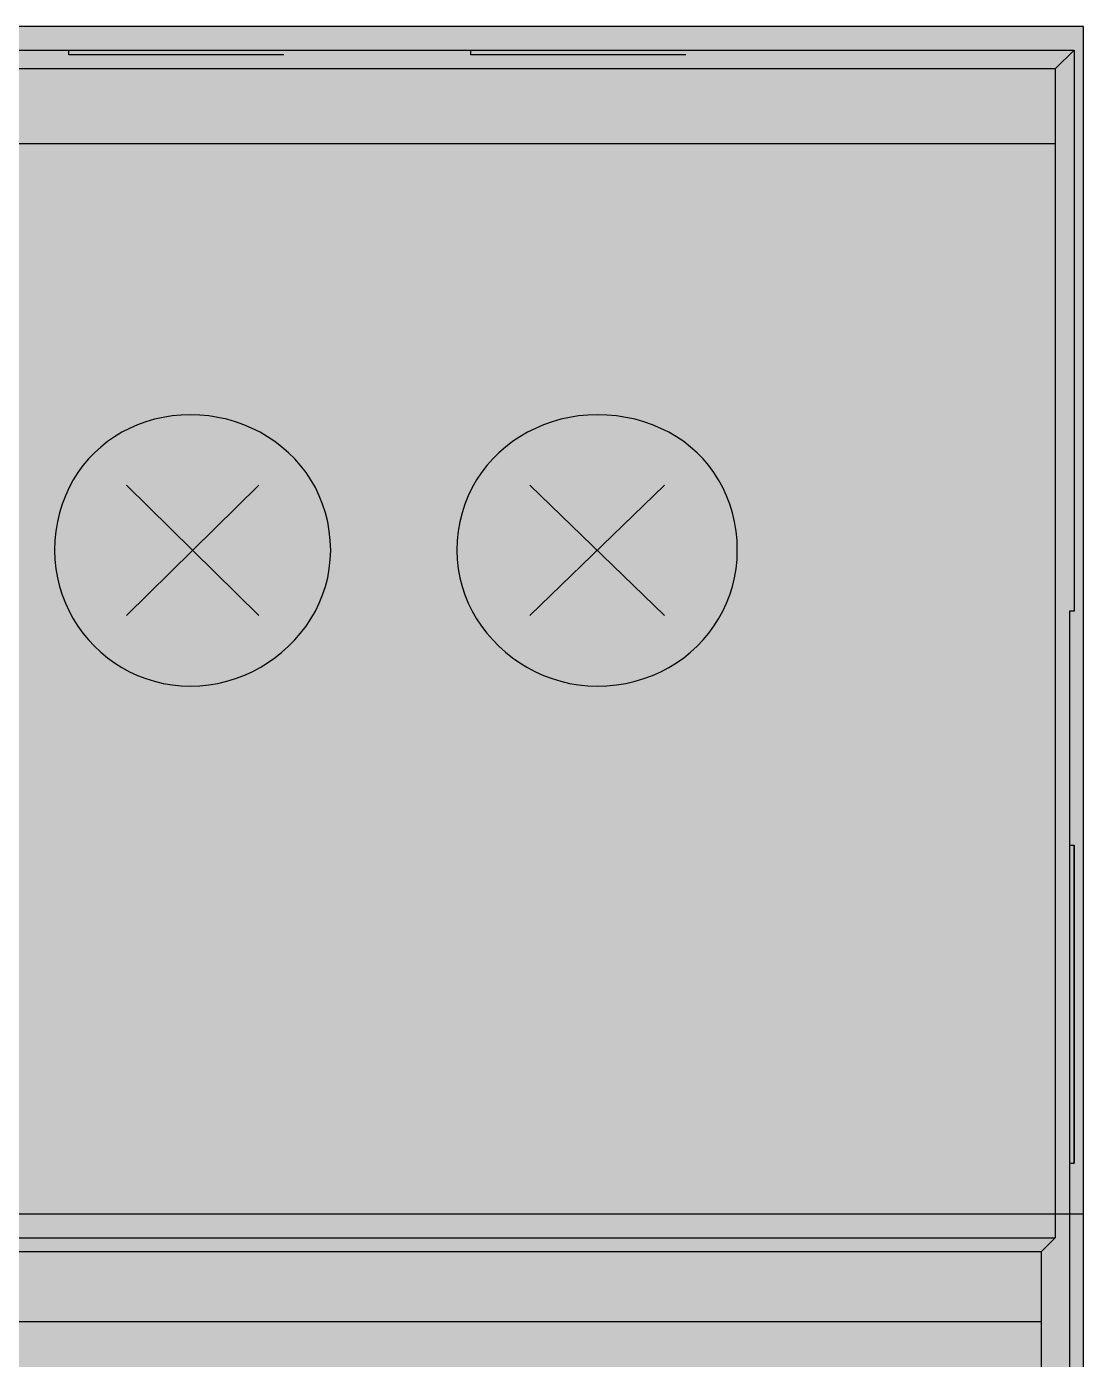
# Model space of a CAD drawing. Header units: millimetres. Extents: x 0 to 966, y -664 to 90.
# Drawn here: x 802.08 to 822, y -455.12 to -430 of the extents above; entities that cross this region are included whole.
import ezdxf

# ---------------------------------------------------------------- set-up
doc = ezdxf.new("R2010")
doc.units = ezdxf.units.MM
for name, color, linetype in [('HDL_BODY', 7, 'Continuous'), ('HDL_COLOUR', 7, 'Continuous'), ('HDL_DETAIL', 7, 'Continuous'), ('HDL_PRINT', 7, 'Continuous')]:
    doc.layers.add(name, color=color, linetype=linetype)

# ---------------------------------------------------------------- blocks, each defined once
blk = doc.blocks.new('M_DMX512.1_FRONT')
at = {"layer": 'HDL_BODY', "true_color": 0x202126}
blk.add_hatch(color=250, dxfattribs=at).paths.add_polyline_path([(0, 0), (72, 0), (72, 90), (0, 90)])
at = {"layer": 'HDL_BODY', "true_color": 0x2a2a30}
blk.add_hatch(color=250, dxfattribs=at).paths.add_polyline_path([(0.4, 20.52), (71.6, 20.52), (71.6, 68.31), (0.4, 68.31)])
at = {"layer": 'HDL_COLOUR', "true_color": 0x1a332c}
for points in [[(57.814, 80.128), (57.807, 80.312), (57.788, 80.492), (57.758, 80.667), (57.716, 80.837), (57.662, 81), (57.599, 81.158), (57.525, 81.31), (57.441, 81.455), (57.349, 81.594), (57.247, 81.725), (57.138, 81.85), (57.02, 81.967), (56.895, 82.076), (56.764, 82.177), (56.626, 82.269), (56.482, 82.353), (56.332, 82.428), (56.177, 82.494), (56.018, 82.551), (55.855, 82.598), (55.688, 82.635), (55.518, 82.661), (55.345, 82.678), (55.169, 82.683), (54.995, 82.678), (54.823, 82.661), (54.655, 82.635), (54.49, 82.598), (54.33, 82.551), (54.175, 82.494), (54.025, 82.428), (53.88, 82.353), (53.74, 82.269), (53.608, 82.177), (53.481, 82.076), (53.362, 81.967), (53.25, 81.85), (53.145, 81.725), (53.049, 81.594), (52.961, 81.455), (52.882, 81.31), (52.813, 81.158), (52.753, 81), (52.703, 80.837), (52.664, 80.667), (52.635, 80.492), (52.617, 80.312), (52.611, 80.128), (52.617, 79.953), (52.635, 79.781), (52.664, 79.613), (52.703, 79.448), (52.753, 79.288), (52.813, 79.133), (52.882, 78.983), (52.961, 78.838), (53.049, 78.698), (53.145, 78.565), (53.25, 78.439), (53.362, 78.32), (53.481, 78.207), (53.608, 78.103), (53.74, 78.007), (53.88, 77.919), (54.025, 77.84), (54.175, 77.771), (54.33, 77.711), (54.49, 77.661), (54.655, 77.621), (54.823, 77.593), (54.995, 77.575), (55.169, 77.569), (55.345, 77.575), (55.518, 77.593), (55.688, 77.621), (55.855, 77.661), (56.018, 77.711), (56.177, 77.771), (56.332, 77.84), (56.482, 77.919), (56.626, 78.007), (56.764, 78.103), (56.895, 78.207), (57.02, 78.32), (57.138, 78.439), (57.247, 78.565), (57.349, 78.698), (57.441, 78.838), (57.525, 78.983), (57.599, 79.133), (57.662, 79.288), (57.716, 79.448), (57.758, 79.613), (57.788, 79.781), (57.807, 79.953), (57.814, 80.128)], [(65.478, 80.128), (65.473, 80.312), (65.455, 80.492), (65.426, 80.667), (65.387, 80.837), (65.337, 81), (65.276, 81.158), (65.206, 81.31), (65.126, 81.455), (65.037, 81.594), (64.939, 81.725), (64.833, 81.85), (64.719, 81.967), (64.596, 82.076), (64.467, 82.177), (64.33, 82.269), (64.186, 82.353), (64.036, 82.428), (63.88, 82.494), (63.718, 82.551), (63.551, 82.598), (63.378, 82.635), (63.201, 82.661), (63.02, 82.678), (62.834, 82.683), (62.659, 82.678), (62.486, 82.661), (62.316, 82.635), (62.149, 82.598), (61.986, 82.551), (61.827, 82.494), (61.672, 82.428), (61.523, 82.353), (61.379, 82.269), (61.241, 82.177), (61.11, 82.076), (60.985, 81.967), (60.868, 81.85), (60.758, 81.725), (60.657, 81.594), (60.565, 81.455), (60.481, 81.31), (60.407, 81.158), (60.344, 81), (60.291, 80.837), (60.249, 80.667), (60.218, 80.492), (60.199, 80.312), (60.193, 80.128), (60.199, 79.953), (60.218, 79.781), (60.249, 79.613), (60.291, 79.448), (60.344, 79.288), (60.407, 79.133), (60.481, 78.983), (60.565, 78.838), (60.657, 78.698), (60.758, 78.565), (60.868, 78.439), (60.985, 78.32), (61.11, 78.207), (61.241, 78.103), (61.379, 78.007), (61.523, 77.919), (61.672, 77.84), (61.827, 77.771), (61.986, 77.711), (62.149, 77.661), (62.316, 77.621), (62.486, 77.593), (62.659, 77.575), (62.834, 77.569), (63.02, 77.575), (63.201, 77.593), (63.378, 77.621), (63.551, 77.661), (63.718, 77.711), (63.88, 77.771), (64.036, 77.84), (64.186, 77.919), (64.33, 78.007), (64.467, 78.103), (64.596, 78.207), (64.719, 78.32), (64.833, 78.439), (64.939, 78.565), (65.037, 78.698), (65.126, 78.838), (65.206, 78.983), (65.276, 79.133), (65.337, 79.288), (65.387, 79.448), (65.426, 79.613), (65.455, 79.781), (65.473, 79.953), (65.478, 80.128)]]:
    blk.add_hatch(color=250, dxfattribs=at).paths.add_polyline_path(points)
at = {"layer": 'HDL_COLOUR', "true_color": 0x9ea4a8}
for points in [[(57.033, 80.126), (57.018, 80.36), (56.971, 80.589), (56.895, 80.811), (56.789, 81.021), (56.657, 81.216), (56.5, 81.392), (56.321, 81.546), (56.123, 81.676), (55.909, 81.78), (55.684, 81.855), (55.45, 81.901), (55.213, 81.916), (54.975, 81.901), (54.741, 81.855), (54.516, 81.78), (54.302, 81.676), (54.104, 81.546), (53.925, 81.392), (53.768, 81.216), (53.636, 81.021), (53.53, 80.811), (53.454, 80.589), (53.407, 80.36), (53.392, 80.126), (53.407, 79.893), (53.454, 79.663), (53.53, 79.441), (53.636, 79.231), (53.768, 79.037), (53.925, 78.86), (54.104, 78.706), (54.302, 78.576), (54.516, 78.472), (54.741, 78.397), (54.975, 78.352), (55.213, 78.336), (55.45, 78.352), (55.684, 78.397), (55.909, 78.472), (56.123, 78.576), (56.321, 78.706), (56.5, 78.86), (56.657, 79.037), (56.789, 79.231), (56.895, 79.441), (56.971, 79.663), (57.018, 79.893)], [(64.686, 80.126), (64.67, 80.36), (64.623, 80.589), (64.545, 80.811), (64.438, 81.021), (64.303, 81.216), (64.144, 81.392), (63.962, 81.546), (63.761, 81.676), (63.544, 81.78), (63.315, 81.855), (63.077, 81.901), (62.836, 81.916), (62.594, 81.901), (62.357, 81.855), (62.128, 81.78), (61.911, 81.676), (61.71, 81.546), (61.528, 81.392), (61.368, 81.216), (61.234, 81.021), (61.127, 80.811), (61.049, 80.589), (61.002, 80.36), (60.986, 80.126), (61.002, 79.893), (61.049, 79.663), (61.127, 79.441), (61.234, 79.231), (61.368, 79.037), (61.528, 78.86), (61.71, 78.706), (61.911, 78.576), (62.128, 78.472), (62.357, 78.397), (62.594, 78.352), (62.836, 78.336), (63.077, 78.352), (63.315, 78.397), (63.544, 78.472), (63.761, 78.576), (63.962, 78.706), (64.144, 78.86), (64.303, 79.037), (64.438, 79.231), (64.545, 79.441), (64.623, 79.663), (64.67, 79.893)]]:
    blk.add_hatch(color=253, dxfattribs=at).paths.add_polyline_path(points)
at = {"layer": 'HDL_PRINT', "true_color": 0xdee1e9}
h = blk.add_hatch(color=254, dxfattribs=at)
h.paths.add_polyline_path([(52.171, 83.918), (52.171, 85.679), (52.79, 85.679), (52.86, 85.679), (52.921, 85.677), (52.975, 85.672), (53.022, 85.663), (53.064, 85.648), (53.103, 85.625), (53.141, 85.593), (53.179, 85.592), (53.217, 85.591), (53.254, 85.586), (53.292, 85.576), (53.33, 85.56), (53.368, 85.537), (53.406, 85.503), (53.439, 85.47), (53.471, 85.436), (53.5, 85.399), (53.527, 85.36), (53.549, 85.317), (53.566, 85.269), (53.577, 85.214), (53.581, 85.152), (53.611, 85.115), (53.633, 85.071), (53.649, 85.02), (53.659, 84.964), (53.666, 84.904), (53.669, 84.841), (53.67, 84.776), (53.67, 84.709), (53.67, 84.667), (53.668, 84.617), (53.663, 84.563), (53.654, 84.507), (53.638, 84.452), (53.614, 84.401), (53.581, 84.358), (53.581, 84.32), (53.578, 84.292), (53.57, 84.269), (53.556, 84.247), (53.531, 84.219), (53.495, 84.183), (53.457, 84.145), (53.429, 84.116), (53.406, 84.093), (53.382, 84.07), (53.354, 84.042), (53.316, 84.004), (53.28, 83.998), (53.252, 83.982), (53.23, 83.961), (53.207, 83.94), (53.179, 83.924), (53.141, 83.918), (53.103, 83.918), (53.064, 83.918), (53.022, 83.918), (52.975, 83.918), (52.921, 83.918), (52.86, 83.918), (52.79, 83.918), (52.171, 83.918)])
h.paths.add_polyline_path([(52.436, 84.093), (52.79, 84.093), (52.827, 84.094), (52.864, 84.095), (52.902, 84.1), (52.94, 84.11), (52.978, 84.126), (53.016, 84.15), (53.055, 84.183), (53.098, 84.183), (53.138, 84.186), (53.175, 84.193), (53.204, 84.208), (53.223, 84.232), (53.23, 84.269), (53.267, 84.269), (53.294, 84.272), (53.317, 84.28), (53.34, 84.295), (53.368, 84.32), (53.406, 84.358), (53.406, 84.428), (53.406, 84.489), (53.406, 84.543), (53.406, 84.59), (53.406, 84.633), (53.406, 84.672), (53.406, 84.709), (53.405, 84.801), (53.404, 84.878), (53.401, 84.942), (53.394, 84.997), (53.384, 85.043), (53.368, 85.083), (53.346, 85.119), (53.316, 85.152), (53.284, 85.218), (53.259, 85.266), (53.239, 85.302), (53.22, 85.33), (53.2, 85.355), (53.174, 85.382), (53.141, 85.414), (53.103, 85.414), (53.064, 85.414), (53.022, 85.414), (52.975, 85.414), (52.921, 85.414), (52.86, 85.414), (52.79, 85.414), (52.436, 85.414), (52.436, 84.093)])
for points in [[(53.935, 83.918), (53.935, 85.679), (54.286, 85.679), (54.729, 84.358), (54.736, 84.32), (54.752, 84.292), (54.772, 84.269), (54.793, 84.247), (54.809, 84.219), (54.815, 84.183), (54.816, 84.219), (54.819, 84.247), (54.827, 84.269), (54.842, 84.292), (54.867, 84.32), (54.905, 84.358), (55.345, 85.679), (55.696, 85.679), (55.696, 83.918), (55.434, 83.918), (55.434, 85.328), (54.905, 83.918), (54.64, 83.918), (54.111, 85.414), (54.111, 83.918), (53.935, 83.918)], [(55.874, 83.918), (56.49, 84.798), (55.874, 85.679), (56.139, 85.679), (56.49, 85.152), (56.523, 85.114), (56.549, 85.078), (56.569, 85.045), (56.588, 85.016), (56.609, 84.994), (56.633, 84.979), (56.665, 84.974), (56.672, 85.012), (56.689, 85.04), (56.71, 85.063), (56.732, 85.086), (56.748, 85.114), (56.755, 85.152), (57.195, 85.679), (57.46, 85.679), (56.755, 84.798), (57.46, 83.918), (57.195, 83.918), (56.665, 84.447), (56.665, 84.49), (56.665, 84.521), (56.665, 84.547), (56.665, 84.579), (56.665, 84.623), (56.629, 84.579), (56.605, 84.538), (56.59, 84.502), (56.582, 84.473), (56.58, 84.454), (56.579, 84.447), (56.05, 83.918), (55.874, 83.918)], [(61.338, 83.918), (61.338, 85.679), (61.689, 85.679), (62.129, 84.358), (62.167, 84.32), (62.192, 84.292), (62.207, 84.269), (62.215, 84.247), (62.218, 84.219), (62.219, 84.183), (62.219, 84.225), (62.219, 84.256), (62.219, 84.283), (62.219, 84.314), (62.219, 84.358), (62.659, 85.679), (63.013, 85.679), (63.013, 83.918), (62.834, 83.918), (62.834, 85.328), (62.219, 83.918), (62.129, 83.918), (61.603, 85.414), (61.603, 83.918), (61.338, 83.918)], [(63.188, 83.918), (63.982, 84.798), (63.277, 85.679), (63.628, 85.679), (63.982, 85.152), (63.989, 85.108), (64.005, 85.066), (64.025, 85.03), (64.046, 85), (64.062, 84.981), (64.069, 84.974), (64.107, 85.012), (64.135, 85.04), (64.158, 85.063), (64.181, 85.086), (64.209, 85.114), (64.247, 85.152), (64.509, 85.679), (64.774, 85.679), (64.247, 84.798), (64.863, 83.918), (64.509, 83.918), (64.158, 84.447), (64.151, 84.484), (64.135, 84.511), (64.113, 84.534), (64.092, 84.557), (64.075, 84.585), (64.069, 84.623), (64.062, 84.579), (64.046, 84.538), (64.025, 84.502), (64.005, 84.473), (63.989, 84.454), (63.982, 84.447), (63.539, 83.918), (63.188, 83.918)], [(65.478, 84.183), (65.478, 84.623), (64.952, 84.623), (64.952, 84.798), (65.478, 84.798), (65.478, 85.328), (65.743, 85.328), (65.743, 84.798), (66.183, 84.798), (66.183, 84.623), (65.743, 84.623), (65.743, 84.183), (65.478, 84.183)], [(57.549, 84.623), (58.254, 84.623), (58.254, 84.358), (57.549, 84.358), (57.549, 84.623)], [(58.34, 75.805), (58.709, 75.805), (59.054, 75.805), (59.378, 75.805), (59.678, 75.805), (59.961, 75.805), (60.223, 75.805), (60.464, 75.805), (60.687, 75.805), (60.892, 75.805), (61.079, 75.805), (61.249, 75.805), (61.407, 75.805), (61.546, 75.805), (61.674, 75.805), (61.891, 75.805), (62.058, 75.805), (62.183, 75.805), (62.275, 75.805), (62.335, 75.805), (62.37, 75.805), (62.388, 75.805), (62.397, 75.805), (62.379, 75.805), (62.474, 75.814), (62.448, 75.811), (62.534, 75.832), (62.492, 75.814), (62.629, 75.894), (62.587, 75.861), (62.641, 75.915), (62.617, 75.885), (62.656, 75.948), (62.638, 75.909), (62.662, 75.975), (62.653, 75.942), (62.662, 76.007), (62.659, 75.983), (62.659, 76.26), (62.659, 76.507), (62.659, 76.718), (62.659, 76.9), (62.659, 77.054), (62.659, 77.179), (62.659, 77.287), (62.659, 77.37), (62.659, 77.435), (62.659, 77.486), (62.659, 77.519), (62.659, 77.545), (62.659, 77.566), (62.659, 77.569), (63.013, 77.569), (63.013, 77.566), (63.013, 77.545), (63.013, 77.519), (63.013, 77.486), (63.013, 77.435), (63.013, 77.37), (63.013, 77.287), (63.013, 77.179), (63.013, 77.054), (63.013, 76.9), (63.013, 76.718), (63.013, 76.507), (63.013, 76.26), (63.013, 75.983), (63.01, 75.96), (63.001, 75.894), (62.995, 75.861), (62.971, 75.796), (62.953, 75.76), (62.918, 75.698), (62.894, 75.671), (62.843, 75.618), (62.802, 75.585), (62.665, 75.507), (62.62, 75.49), (62.534, 75.469), (62.507, 75.463), (62.415, 75.454), (62.397, 75.454), (62.388, 75.454), (62.37, 75.454), (62.335, 75.454), (62.275, 75.454), (62.183, 75.454), (62.058, 75.454), (61.891, 75.454), (61.674, 75.454), (61.546, 75.454), (61.407, 75.454), (61.249, 75.454), (61.079, 75.454), (60.892, 75.454), (60.687, 75.454), (60.464, 75.454), (60.223, 75.454), (59.961, 75.454), (59.678, 75.454), (59.378, 75.454), (59.054, 75.454), (58.709, 75.454), (58.34, 75.454), (58.34, 75.805)], [(56.139, 76.424), (56.315, 76.424), (56.315, 75.454), (56.315, 75.392), (56.315, 75.336), (56.315, 75.284), (56.315, 75.234), (56.315, 75.184), (56.315, 75.132), (56.315, 75.076), (56.315, 75.014), (56.276, 74.976), (56.239, 74.939), (56.201, 74.901), (56.163, 74.863), (56.126, 74.825), (56.088, 74.787), (56.05, 74.749), (56.011, 74.744), (55.972, 74.732), (55.929, 74.715), (55.882, 74.697), (55.828, 74.68), (55.767, 74.667), (55.696, 74.663), (55.626, 74.667), (55.565, 74.68), (55.512, 74.697), (55.465, 74.715), (55.423, 74.732), (55.383, 74.744), (55.345, 74.749), (55.283, 74.782), (55.229, 74.816), (55.184, 74.849), (55.147, 74.882), (55.118, 74.915), (55.097, 74.948), (55.084, 74.981), (55.08, 75.014), (55.051, 75.051), (55.029, 75.095), (55.013, 75.146), (55.002, 75.201), (54.996, 75.261), (54.992, 75.324), (54.991, 75.388), (54.991, 75.454), (54.991, 76.424), (55.256, 76.424), (55.256, 75.454), (55.256, 75.412), (55.256, 75.362), (55.256, 75.307), (55.256, 75.25), (55.256, 75.195), (55.256, 75.145), (55.256, 75.103), (55.289, 75.098), (55.314, 75.083), (55.335, 75.061), (55.354, 75.033), (55.375, 75), (55.401, 74.964), (55.434, 74.927), (55.477, 74.927), (55.521, 74.927), (55.565, 74.927), (55.609, 74.927), (55.652, 74.927), (55.696, 74.927), (55.767, 74.928), (55.826, 74.929), (55.875, 74.934), (55.913, 74.943), (55.939, 74.959), (55.955, 74.982), (55.961, 75.014), (55.994, 75.051), (56.026, 75.095), (56.056, 75.146), (56.083, 75.201), (56.106, 75.261), (56.124, 75.324), (56.135, 75.388), (56.139, 75.454), (56.139, 76.424)], [(57.109, 74.749), (57.109, 76.248), (56.49, 76.248), (56.49, 76.424), (57.989, 76.424), (57.989, 76.248), (57.37, 76.248), (57.37, 74.749), (57.109, 74.749)]]:
    blk.add_hatch(color=254, dxfattribs=at).paths.add_polyline_path(points)
h = blk.add_hatch(color=254, dxfattribs=at)
h.paths.add_polyline_path([(59.574, 83.918), (59.574, 85.679), (60.104, 85.679), (60.174, 85.679), (60.235, 85.677), (60.288, 85.672), (60.336, 85.663), (60.378, 85.648), (60.417, 85.625), (60.455, 85.593), (60.493, 85.592), (60.531, 85.591), (60.569, 85.586), (60.607, 85.576), (60.645, 85.56), (60.682, 85.537), (60.72, 85.503), (60.753, 85.47), (60.786, 85.436), (60.82, 85.399), (60.853, 85.36), (60.886, 85.317), (60.919, 85.269), (60.952, 85.214), (60.984, 85.152), (60.988, 85.115), (60.998, 85.071), (61.012, 85.02), (61.029, 84.964), (61.045, 84.904), (61.06, 84.841), (61.07, 84.776), (61.073, 84.709), (61.069, 84.667), (61.056, 84.617), (61.038, 84.563), (61.019, 84.507), (61.002, 84.452), (60.989, 84.401), (60.984, 84.358), (60.978, 84.32), (60.962, 84.292), (60.941, 84.269), (60.92, 84.247), (60.904, 84.219), (60.898, 84.183), (60.86, 84.149), (60.824, 84.124), (60.79, 84.103), (60.762, 84.084), (60.739, 84.063), (60.725, 84.037), (60.72, 84.004), (60.682, 83.999), (60.645, 83.987), (60.607, 83.97), (60.569, 83.952), (60.531, 83.935), (60.493, 83.923), (60.455, 83.918), (60.411, 83.918), (60.368, 83.918), (60.324, 83.918), (60.28, 83.918), (60.236, 83.918), (60.193, 83.918), (59.574, 83.918)])
h.paths.add_polyline_path([(59.839, 84.093), (60.104, 84.093), (60.174, 84.094), (60.235, 84.095), (60.288, 84.1), (60.336, 84.11), (60.378, 84.126), (60.417, 84.15), (60.455, 84.183), (60.493, 84.183), (60.521, 84.186), (60.544, 84.193), (60.567, 84.208), (60.595, 84.232), (60.633, 84.269), (60.642, 84.27), (60.664, 84.275), (60.689, 84.288), (60.711, 84.315), (60.72, 84.358), (60.724, 84.428), (60.737, 84.489), (60.755, 84.543), (60.774, 84.59), (60.791, 84.633), (60.804, 84.672), (60.809, 84.709), (60.805, 84.801), (60.795, 84.878), (60.781, 84.942), (60.764, 84.997), (60.748, 85.043), (60.733, 85.083), (60.723, 85.119), (60.72, 85.152), (60.687, 85.211), (60.654, 85.255), (60.621, 85.29), (60.588, 85.317), (60.555, 85.34), (60.522, 85.362), (60.488, 85.385), (60.455, 85.414), (60.417, 85.414), (60.378, 85.414), (60.336, 85.414), (60.288, 85.414), (60.235, 85.414), (60.174, 85.414), (60.104, 85.414), (59.839, 85.414), (59.839, 84.093)])
h = blk.add_hatch(color=254, dxfattribs=at)
h.paths.add_polyline_path([(53.141, 75.632), (53.144, 75.688), (53.152, 75.747), (53.165, 75.81), (53.184, 75.874), (53.207, 75.94), (53.237, 76.006), (53.271, 76.071), (53.311, 76.134), (53.356, 76.193), (53.406, 76.248), (53.464, 76.304), (53.523, 76.352), (53.582, 76.395), (53.641, 76.431), (53.7, 76.46), (53.759, 76.483), (53.818, 76.5), (53.876, 76.51), (53.935, 76.513), (54.001, 76.509), (54.065, 76.498), (54.128, 76.48), (54.187, 76.458), (54.243, 76.431), (54.293, 76.401), (54.338, 76.37), (54.375, 76.337), (54.437, 76.304), (54.492, 76.271), (54.541, 76.237), (54.585, 76.204), (54.624, 76.171), (54.661, 76.138), (54.696, 76.105), (54.729, 76.073), (54.758, 76.01), (54.779, 75.953), (54.794, 75.901), (54.805, 75.851), (54.811, 75.802), (54.814, 75.75), (54.815, 75.694), (54.815, 75.632), (54.812, 75.573), (54.805, 75.514), (54.793, 75.455), (54.779, 75.396), (54.765, 75.337), (54.752, 75.278), (54.74, 75.22), (54.732, 75.161), (54.729, 75.103), (54.699, 75.07), (54.669, 75.032), (54.637, 74.991), (54.603, 74.948), (54.566, 74.904), (54.525, 74.86), (54.48, 74.819), (54.431, 74.782), (54.375, 74.749), (54.313, 74.745), (54.257, 74.735), (54.205, 74.722), (54.155, 74.706), (54.105, 74.69), (54.053, 74.676), (53.997, 74.666), (53.935, 74.663), (53.873, 74.666), (53.818, 74.677), (53.769, 74.695), (53.726, 74.717), (53.686, 74.743), (53.649, 74.773), (53.615, 74.805), (53.581, 74.838), (53.526, 74.868), (53.476, 74.898), (53.431, 74.93), (53.391, 74.963), (53.354, 75), (53.32, 75.04), (53.289, 75.084), (53.259, 75.134), (53.23, 75.189), (53.201, 75.226), (53.179, 75.271), (53.163, 75.322), (53.152, 75.377), (53.146, 75.437), (53.142, 75.5), (53.141, 75.566), (53.141, 75.632)])
h.paths.add_polyline_path([(53.406, 75.632), (53.406, 75.547), (53.408, 75.469), (53.412, 75.397), (53.421, 75.331), (53.436, 75.272), (53.458, 75.22), (53.488, 75.174), (53.529, 75.135), (53.581, 75.103), (53.615, 75.045), (53.649, 75.001), (53.686, 74.97), (53.726, 74.949), (53.769, 74.937), (53.818, 74.93), (53.873, 74.928), (53.935, 74.927), (53.993, 74.928), (54.051, 74.929), (54.107, 74.934), (54.161, 74.943), (54.213, 74.957), (54.26, 74.979), (54.304, 75.01), (54.342, 75.051), (54.375, 75.103), (54.405, 75.135), (54.433, 75.174), (54.46, 75.22), (54.485, 75.272), (54.507, 75.331), (54.525, 75.397), (54.539, 75.469), (54.548, 75.547), (54.551, 75.632), (54.55, 75.698), (54.549, 75.746), (54.544, 75.782), (54.535, 75.81), (54.519, 75.835), (54.496, 75.862), (54.464, 75.894), (54.459, 75.965), (54.445, 76.025), (54.422, 76.073), (54.394, 76.111), (54.36, 76.138), (54.324, 76.154), (54.286, 76.159), (54.244, 76.192), (54.194, 76.216), (54.139, 76.232), (54.082, 76.241), (54.027, 76.246), (53.977, 76.248), (53.935, 76.248), (53.873, 76.248), (53.818, 76.245), (53.769, 76.239), (53.726, 76.226), (53.686, 76.205), (53.649, 76.174), (53.615, 76.131), (53.581, 76.073), (53.549, 76.035), (53.517, 75.991), (53.488, 75.94), (53.461, 75.885), (53.438, 75.825), (53.421, 75.763), (53.41, 75.698), (53.406, 75.632)])
at = {"layer": 'HDL_DETAIL', "color": 251, "true_color": 0x52555c}
for points in [[(0, 0), (72, 0), (72, 90), (0, 90), (0, 0)], [(57.814, 80.128), (57.807, 80.312), (57.788, 80.492), (57.758, 80.667), (57.716, 80.837), (57.662, 81), (57.599, 81.158), (57.525, 81.31), (57.441, 81.455), (57.349, 81.594), (57.247, 81.725), (57.138, 81.85), (57.02, 81.967), (56.895, 82.076), (56.764, 82.177), (56.626, 82.269), (56.482, 82.353), (56.332, 82.428), (56.177, 82.494), (56.018, 82.551), (55.855, 82.598), (55.688, 82.635), (55.518, 82.661), (55.345, 82.678), (55.169, 82.683), (54.995, 82.678), (54.823, 82.661), (54.655, 82.635), (54.49, 82.598), (54.33, 82.551), (54.175, 82.494), (54.025, 82.428), (53.88, 82.353), (53.74, 82.269), (53.608, 82.177), (53.481, 82.076), (53.362, 81.967), (53.25, 81.85), (53.145, 81.725), (53.049, 81.594), (52.961, 81.455), (52.882, 81.31), (52.813, 81.158), (52.753, 81), (52.703, 80.837), (52.664, 80.667), (52.635, 80.492), (52.617, 80.312), (52.611, 80.128), (52.617, 79.953), (52.635, 79.781), (52.664, 79.613), (52.703, 79.448), (52.753, 79.288), (52.813, 79.133), (52.882, 78.983), (52.961, 78.838), (53.049, 78.698), (53.145, 78.565), (53.25, 78.439), (53.362, 78.32), (53.481, 78.207), (53.608, 78.103), (53.74, 78.007), (53.88, 77.919), (54.025, 77.84), (54.175, 77.771), (54.33, 77.711), (54.49, 77.661), (54.655, 77.621), (54.823, 77.593), (54.995, 77.575), (55.169, 77.569), (55.345, 77.575), (55.518, 77.593), (55.688, 77.621), (55.855, 77.661), (56.018, 77.711), (56.177, 77.771), (56.332, 77.84), (56.482, 77.919), (56.626, 78.007), (56.764, 78.103), (56.895, 78.207), (57.02, 78.32), (57.138, 78.439), (57.247, 78.565), (57.349, 78.698), (57.441, 78.838), (57.525, 78.983), (57.599, 79.133), (57.662, 79.288), (57.716, 79.448), (57.758, 79.613), (57.788, 79.781), (57.807, 79.953), (57.814, 80.128)], [(65.478, 80.128), (65.473, 80.312), (65.455, 80.492), (65.426, 80.667), (65.387, 80.837), (65.337, 81), (65.276, 81.158), (65.206, 81.31), (65.126, 81.455), (65.037, 81.594), (64.939, 81.725), (64.833, 81.85), (64.719, 81.967), (64.596, 82.076), (64.467, 82.177), (64.33, 82.269), (64.186, 82.353), (64.036, 82.428), (63.88, 82.494), (63.718, 82.551), (63.551, 82.598), (63.378, 82.635), (63.201, 82.661), (63.02, 82.678), (62.834, 82.683), (62.659, 82.678), (62.486, 82.661), (62.316, 82.635), (62.149, 82.598), (61.986, 82.551), (61.827, 82.494), (61.672, 82.428), (61.523, 82.353), (61.379, 82.269), (61.241, 82.177), (61.11, 82.076), (60.985, 81.967), (60.868, 81.85), (60.758, 81.725), (60.657, 81.594), (60.565, 81.455), (60.481, 81.31), (60.407, 81.158), (60.344, 81), (60.291, 80.837), (60.249, 80.667), (60.218, 80.492), (60.199, 80.312), (60.193, 80.128), (60.199, 79.953), (60.218, 79.781), (60.249, 79.613), (60.291, 79.448), (60.344, 79.288), (60.407, 79.133), (60.481, 78.983), (60.565, 78.838), (60.657, 78.698), (60.758, 78.565), (60.868, 78.439), (60.985, 78.32), (61.11, 78.207), (61.241, 78.103), (61.379, 78.007), (61.523, 77.919), (61.672, 77.84), (61.827, 77.771), (61.986, 77.711), (62.149, 77.661), (62.316, 77.621), (62.486, 77.593), (62.659, 77.575), (62.834, 77.569), (63.02, 77.575), (63.201, 77.593), (63.378, 77.621), (63.551, 77.661), (63.718, 77.711), (63.88, 77.771), (64.036, 77.84), (64.186, 77.919), (64.33, 78.007), (64.467, 78.103), (64.596, 78.207), (64.719, 78.32), (64.833, 78.439), (64.939, 78.565), (65.037, 78.698), (65.126, 78.838), (65.206, 78.983), (65.276, 79.133), (65.337, 79.288), (65.387, 79.448), (65.426, 79.613), (65.455, 79.781), (65.473, 79.953), (65.478, 80.128)], [(0, 22.303), (72, 22.303), (72, 67.612), (0, 67.612), (0, 22.303)]]:
    blk.add_lwpolyline(points, close=True, dxfattribs=at)
for points in [[(0, 89.558), (71.826, 89.558)], [(0, 89.558), (71.826, 89.558)], [(0, 89.558), (71.826, 89.558)], [(0, 89.558), (71.826, 89.558)], [(0, 89.558), (71.826, 89.558)], [(0, 89.558), (71.826, 89.558)], [(0, 89.558), (71.826, 89.558)], [(0, 89.558), (71.826, 89.558)], [(0, 89.558), (71.826, 89.558)], [(0, 89.558), (71.826, 89.558)], [(0, 89.558), (71.826, 89.558)], [(0, 89.558), (71.826, 89.558)], [(0, 89.558), (71.826, 89.558)], [(0, 89.558), (71.826, 89.558)], [(0, 89.558), (71.826, 89.558)], [(0, 89.558), (71.826, 89.558)], [(0, 89.558), (71.826, 89.558)], [(0, 89.558), (71.826, 89.558)], [(0, 89.558), (71.826, 89.558)], [(0, 89.558), (71.826, 89.558)], [(0, 89.558), (71.826, 89.558)], [(52.876, 89.469), (52.876, 89.558)], [(52.876, 89.469), (52.876, 89.558)], [(52.876, 89.469), (52.876, 89.558)], [(52.876, 89.469), (52.876, 89.558)], [(52.876, 89.469), (52.876, 89.558)], [(52.876, 89.469), (52.876, 89.558)], [(52.876, 89.469), (52.876, 89.558)], [(52.876, 89.469), (52.876, 89.558)], [(52.876, 89.469), (52.876, 89.558)], [(52.876, 89.469), (52.876, 89.558)], [(52.876, 89.469), (52.876, 89.558)], [(52.876, 89.469), (52.876, 89.558)], [(52.876, 89.469), (52.876, 89.558)], [(52.876, 89.469), (52.876, 89.558)], [(52.876, 89.469), (52.876, 89.558)], [(52.876, 89.469), (52.876, 89.558)], [(52.876, 89.469), (52.876, 89.558)], [(52.876, 89.469), (52.876, 89.558)], [(52.876, 89.469), (52.876, 89.558)], [(52.876, 89.469), (52.876, 89.558)], [(52.876, 89.469), (52.876, 89.558)], [(52.876, 89.558), (52.965, 89.558)], [(56.93, 89.469), (56.844, 89.469), (56.579, 89.469), (52.876, 89.469)], [(52.965, 89.558), (53.23, 89.558), (53.581, 89.558), (56.844, 89.558)], [(56.844, 89.558), (56.93, 89.558)], [(60.455, 89.469), (60.455, 89.558)], [(60.455, 89.469), (60.455, 89.558)], [(60.455, 89.469), (60.455, 89.558)], [(60.455, 89.469), (60.455, 89.558)], [(60.455, 89.469), (60.455, 89.558)], [(60.455, 89.469), (60.455, 89.558)], [(60.455, 89.469), (60.455, 89.558)], [(60.455, 89.469), (60.455, 89.558)], [(60.455, 89.469), (60.455, 89.558)], [(60.455, 89.469), (60.455, 89.558)], [(60.455, 89.469), (60.455, 89.558)], [(60.455, 89.469), (60.455, 89.558)], [(60.455, 89.469), (60.455, 89.558)], [(60.455, 89.469), (60.455, 89.558)], [(60.455, 89.469), (60.455, 89.558)], [(60.455, 89.469), (60.455, 89.558)], [(60.455, 89.469), (60.455, 89.558)], [(60.455, 89.469), (60.455, 89.558)], [(60.455, 89.469), (60.455, 89.558)], [(60.455, 89.469), (60.455, 89.558)], [(60.455, 89.469), (60.455, 89.558)], [(60.455, 89.558), (60.544, 89.558)], [(64.509, 89.469), (64.423, 89.469), (64.247, 89.469), (60.455, 89.469)], [(60.544, 89.558), (60.809, 89.558), (61.16, 89.558), (64.423, 89.558)], [(64.423, 89.558), (64.509, 89.558)], [(71.826, 89.558), (71.472, 89.207)], [(71.826, 89.558), (71.472, 89.207)], [(71.826, 89.558), (71.472, 89.207)], [(71.826, 89.558), (71.472, 89.207)], [(71.826, 89.558), (71.472, 89.207)], [(71.826, 89.558), (71.472, 89.207)], [(71.826, 89.558), (71.472, 89.207)], [(71.826, 89.558), (71.472, 89.207)], [(71.826, 89.558), (71.472, 89.207)], [(71.826, 89.558), (71.472, 89.207)], [(71.826, 89.558), (71.472, 89.207)], [(71.826, 89.558), (71.472, 89.207)], [(71.826, 89.558), (71.472, 89.207)], [(71.826, 89.558), (71.472, 89.207)], [(71.826, 89.558), (71.472, 89.207)], [(71.826, 89.558), (71.472, 89.207)], [(71.826, 89.558), (71.472, 89.207)], [(71.826, 89.558), (71.472, 89.207)], [(71.826, 89.558), (71.472, 89.207)], [(71.826, 89.558), (71.472, 89.207)], [(71.826, 89.558), (71.472, 89.207)], [(71.826, 89.558), (71.826, 78.982)], [(71.826, 89.558), (71.826, 78.982)], [(71.826, 89.558), (71.826, 78.982)], [(71.826, 89.558), (71.826, 78.982)], [(71.826, 89.558), (71.826, 78.982)], [(71.826, 89.558), (71.826, 78.982)], [(71.826, 89.558), (71.826, 78.982)], [(71.826, 89.558), (71.826, 78.982)], [(71.826, 89.558), (71.826, 78.982)], [(71.826, 89.558), (71.826, 78.982)], [(71.826, 89.558), (71.826, 78.982)], [(71.826, 89.558), (71.826, 78.982)], [(71.826, 89.558), (71.826, 78.982)], [(71.826, 89.558), (71.826, 78.982)], [(71.826, 89.558), (71.826, 78.982)], [(71.826, 89.558), (71.826, 78.982)], [(71.826, 89.558), (71.826, 78.982)], [(71.826, 89.558), (71.826, 78.982)], [(71.826, 89.558), (71.826, 78.982)], [(71.826, 89.558), (71.826, 78.982)], [(71.826, 89.558), (71.826, 78.982)], [(71.472, 89.207), (0.264, 89.207)], [(71.472, 89.207), (0.264, 89.207)], [(71.472, 89.207), (0.264, 89.207)], [(71.472, 89.207), (0.264, 89.207)], [(71.472, 89.207), (0.264, 89.207)], [(71.472, 89.207), (0.264, 89.207)], [(71.472, 89.207), (0.264, 89.207)], [(71.472, 89.207), (0.264, 89.207)], [(71.472, 89.207), (0.264, 89.207)], [(71.472, 89.207), (0.264, 89.207)], [(71.472, 89.207), (0.264, 89.207)], [(71.472, 89.207), (0.264, 89.207)], [(71.472, 89.207), (0.264, 89.207)], [(71.472, 89.207), (0.264, 89.207)], [(71.472, 89.207), (0.264, 89.207)], [(71.472, 89.207), (0.264, 89.207)], [(71.472, 89.207), (0.264, 89.207)], [(71.472, 89.207), (0.264, 89.207)], [(71.472, 89.207), (0.264, 89.207)], [(71.472, 89.207), (0.264, 89.207)], [(71.472, 89.207), (0.264, 89.207)], [(71.472, 89.207), (71.472, 89.118), (71.472, 88.943), (71.472, 87.794)], [(71.472, 87.794), (0.264, 87.794)], [(71.472, 87.794), (0.264, 87.794)], [(71.472, 87.794), (0.264, 87.794)], [(71.472, 87.794), (0.264, 87.794)], [(71.472, 87.794), (0.264, 87.794)], [(71.472, 87.794), (0.264, 87.794)], [(71.472, 87.794), (0.264, 87.794)], [(71.472, 87.794), (0.264, 87.794)], [(71.472, 87.794), (0.264, 87.794)], [(71.472, 87.794), (0.264, 87.794)], [(71.472, 87.794), (0.264, 87.794)], [(71.472, 87.794), (0.264, 87.794)], [(71.472, 87.794), (0.264, 87.794)], [(71.472, 87.794), (0.264, 87.794)], [(71.472, 87.794), (0.264, 87.794)], [(71.472, 87.794), (0.264, 87.794)], [(71.472, 87.794), (0.264, 87.794)], [(71.472, 87.794), (0.264, 87.794)], [(71.472, 87.794), (0.264, 87.794)], [(71.472, 87.794), (0.264, 87.794)], [(71.472, 87.794), (0.264, 87.794)], [(71.472, 87.794), (71.472, 67.169)], [(71.472, 87.794), (71.472, 67.169)], [(71.472, 87.794), (71.472, 67.169)], [(71.472, 87.794), (71.472, 67.169)], [(71.472, 87.794), (71.472, 67.169)], [(71.472, 87.794), (71.472, 67.169)], [(71.472, 87.794), (71.472, 67.169)], [(71.472, 87.794), (71.472, 67.169)], [(71.472, 87.794), (71.472, 67.169)], [(71.472, 87.794), (71.472, 67.169)], [(71.472, 87.794), (71.472, 67.169)], [(71.472, 87.794), (71.472, 67.169)], [(71.472, 87.794), (71.472, 67.169)], [(71.472, 87.794), (71.472, 67.169)], [(71.472, 87.794), (71.472, 67.169)], [(71.472, 87.794), (71.472, 67.169)], [(71.472, 87.794), (71.472, 67.169)], [(71.472, 87.794), (71.472, 67.169)], [(71.472, 87.794), (71.472, 67.169)], [(71.472, 87.794), (71.472, 67.169)], [(71.472, 87.794), (71.472, 67.169)], [(71.826, 78.982), (71.736, 78.982)], [(71.826, 78.982), (71.736, 78.982)], [(71.826, 78.982), (71.736, 78.982)], [(71.826, 78.982), (71.736, 78.982)], [(71.826, 78.982), (71.736, 78.982)], [(71.826, 78.982), (71.736, 78.982)], [(71.826, 78.982), (71.736, 78.982)], [(71.826, 78.982), (71.736, 78.982)], [(71.826, 78.982), (71.736, 78.982)], [(71.826, 78.982), (71.736, 78.982)], [(71.826, 78.982), (71.736, 78.982)], [(71.826, 78.982), (71.736, 78.982)], [(71.826, 78.982), (71.736, 78.982)], [(71.826, 78.982), (71.736, 78.982)], [(71.826, 78.982), (71.736, 78.982)], [(71.826, 78.982), (71.736, 78.982)], [(71.826, 78.982), (71.736, 78.982)], [(71.826, 78.982), (71.736, 78.982)], [(71.826, 78.982), (71.736, 78.982)], [(71.826, 78.982), (71.736, 78.982)], [(71.826, 78.982), (71.736, 78.982)], [(71.736, 78.982), (71.736, 78.893), (71.736, 78.717), (71.736, 77.129)], [(71.736, 77.129), (71.736, 74.838)], [(71.736, 77.129), (71.736, 74.838)], [(71.736, 77.129), (71.736, 74.838)], [(71.736, 77.129), (71.736, 74.838)], [(71.736, 77.129), (71.736, 74.838)], [(71.736, 77.129), (71.736, 74.838)], [(71.736, 77.129), (71.736, 74.838)], [(71.736, 77.129), (71.736, 74.838)], [(71.736, 77.129), (71.736, 74.838)], [(71.736, 77.129), (71.736, 74.838)], [(71.736, 77.129), (71.736, 74.838)], [(71.736, 77.129), (71.736, 74.838)], [(71.736, 77.129), (71.736, 74.838)], [(71.736, 77.129), (71.736, 74.838)], [(71.736, 77.129), (71.736, 74.838)], [(71.736, 77.129), (71.736, 74.838)], [(71.736, 77.129), (71.736, 74.838)], [(71.736, 77.129), (71.736, 74.838)], [(71.736, 77.129), (71.736, 74.838)], [(71.736, 77.129), (71.736, 74.838)], [(71.736, 77.129), (71.736, 74.838)], [(71.736, 74.838), (71.736, 68.314)], [(71.736, 74.838), (71.736, 68.314)], [(71.736, 74.838), (71.736, 68.314)], [(71.736, 74.838), (71.736, 68.314)], [(71.736, 74.838), (71.736, 68.314)], [(71.736, 74.838), (71.736, 68.314)], [(71.736, 74.838), (71.736, 68.314)], [(71.736, 74.838), (71.736, 68.314)], [(71.736, 74.838), (71.736, 68.314)], [(71.736, 74.838), (71.736, 68.314)], [(71.736, 74.838), (71.736, 68.314)], [(71.736, 74.838), (71.736, 68.314)], [(71.736, 74.838), (71.736, 68.314)], [(71.736, 74.838), (71.736, 68.314)], [(71.736, 74.838), (71.736, 68.314)], [(71.736, 74.838), (71.736, 68.314)], [(71.736, 74.838), (71.736, 68.314)], [(71.736, 74.838), (71.736, 68.314)], [(71.736, 74.838), (71.736, 68.314)], [(71.736, 74.838), (71.736, 68.314)], [(71.736, 74.838), (71.736, 68.314)], [(71.736, 74.573), (71.826, 74.573)], [(71.736, 74.573), (71.826, 74.573)], [(71.736, 74.573), (71.826, 74.573)], [(71.736, 74.573), (71.826, 74.573)], [(71.736, 74.573), (71.826, 74.573)], [(71.736, 74.573), (71.826, 74.573)], [(71.736, 74.573), (71.826, 74.573)], [(71.736, 74.573), (71.826, 74.573)], [(71.736, 74.573), (71.826, 74.573)], [(71.736, 74.573), (71.826, 74.573)], [(71.736, 74.573), (71.826, 74.573)], [(71.736, 74.573), (71.826, 74.573)], [(71.736, 74.573), (71.826, 74.573)], [(71.736, 74.573), (71.826, 74.573)], [(71.736, 74.573), (71.826, 74.573)], [(71.736, 74.573), (71.826, 74.573)], [(71.736, 74.573), (71.826, 74.573)], [(71.736, 74.573), (71.826, 74.573)], [(71.736, 74.573), (71.826, 74.573)], [(71.736, 74.573), (71.826, 74.573)], [(71.736, 74.573), (71.826, 74.573)], [(71.826, 74.573), (71.826, 68.579)], [(71.826, 74.573), (71.826, 68.579)], [(71.826, 74.573), (71.826, 68.579)], [(71.826, 74.573), (71.826, 68.579)], [(71.826, 74.573), (71.826, 68.579)], [(71.826, 74.573), (71.826, 68.579)], [(71.826, 74.573), (71.826, 68.579)], [(71.826, 74.573), (71.826, 68.579)], [(71.826, 74.573), (71.826, 68.579)], [(71.826, 74.573), (71.826, 68.579)], [(71.826, 74.573), (71.826, 68.579)], [(71.826, 74.573), (71.826, 68.579)], [(71.826, 74.573), (71.826, 68.579)], [(71.826, 74.573), (71.826, 68.579)], [(71.826, 74.573), (71.826, 68.579)], [(71.826, 74.573), (71.826, 68.579)], [(71.826, 74.573), (71.826, 68.579)], [(71.826, 74.573), (71.826, 68.579)], [(71.826, 74.573), (71.826, 68.579)], [(71.826, 74.573), (71.826, 68.579)], [(71.826, 74.573), (71.826, 68.579)], [(71.826, 68.579), (71.826, 74.573)], [(71.826, 68.579), (71.826, 74.573)], [(71.826, 68.579), (71.826, 74.573)], [(71.826, 68.579), (71.826, 74.573)], [(71.826, 68.579), (71.826, 74.573)], [(71.826, 68.579), (71.826, 74.573)], [(71.826, 68.579), (71.826, 74.573)], [(71.826, 68.579), (71.826, 74.573)], [(71.826, 68.579), (71.826, 74.573)], [(71.826, 68.579), (71.826, 74.573)], [(71.826, 68.579), (71.826, 74.573)], [(71.826, 68.579), (71.826, 74.573)], [(71.826, 68.579), (71.826, 74.573)], [(71.826, 68.579), (71.826, 74.573)], [(71.826, 68.579), (71.826, 74.573)], [(71.826, 68.579), (71.826, 74.573)], [(71.826, 68.579), (71.826, 74.573)], [(71.826, 68.579), (71.826, 74.573)], [(71.826, 68.579), (71.826, 74.573)], [(71.826, 68.579), (71.826, 74.573)], [(71.826, 68.579), (71.826, 74.573)], [(71.736, 68.579), (71.826, 68.579)], [(71.736, 68.579), (71.826, 68.579)], [(71.736, 68.579), (71.826, 68.579)], [(71.736, 68.579), (71.826, 68.579)], [(71.736, 68.579), (71.826, 68.579)], [(71.736, 68.579), (71.826, 68.579)], [(71.736, 68.579), (71.826, 68.579)], [(71.736, 68.579), (71.826, 68.579)], [(71.736, 68.579), (71.826, 68.579)], [(71.736, 68.579), (71.826, 68.579)], [(71.736, 68.579), (71.826, 68.579)], [(71.736, 68.579), (71.826, 68.579)], [(71.736, 68.579), (71.826, 68.579)], [(71.736, 68.579), (71.826, 68.579)], [(71.736, 68.579), (71.826, 68.579)], [(71.736, 68.579), (71.826, 68.579)], [(71.736, 68.579), (71.826, 68.579)], [(71.736, 68.579), (71.826, 68.579)], [(71.736, 68.579), (71.826, 68.579)], [(71.736, 68.579), (71.826, 68.579)], [(71.736, 68.579), (71.826, 68.579)], [(71.736, 68.314), (71.736, 66.112)], [(71.736, 68.314), (71.736, 66.112)], [(71.736, 68.314), (71.736, 66.112)], [(71.736, 68.314), (71.736, 66.112)], [(71.736, 68.314), (71.736, 66.112)], [(71.736, 68.314), (71.736, 66.112)], [(71.736, 68.314), (71.736, 66.112)], [(71.736, 68.314), (71.736, 66.112)], [(71.736, 68.314), (71.736, 66.112)], [(71.736, 68.314), (71.736, 66.112)], [(71.736, 68.314), (71.736, 66.112)], [(71.736, 68.314), (71.736, 66.112)], [(71.736, 68.314), (71.736, 66.112)], [(71.736, 68.314), (71.736, 66.112)], [(71.736, 68.314), (71.736, 66.112)], [(71.736, 68.314), (71.736, 66.112)], [(71.736, 68.314), (71.736, 66.112)], [(71.736, 68.314), (71.736, 66.112)], [(71.736, 68.314), (71.736, 66.112)], [(71.736, 68.314), (71.736, 66.112)], [(71.736, 68.314), (71.736, 66.112)], [(0.264, 67.169), (71.472, 67.169)], [(0.264, 67.169), (71.472, 67.169)], [(0.264, 67.169), (71.472, 67.169)], [(0.264, 67.169), (71.472, 67.169)], [(0.264, 67.169), (71.472, 67.169)], [(0.264, 67.169), (71.472, 67.169)], [(0.264, 67.169), (71.472, 67.169)], [(0.264, 67.169), (71.472, 67.169)], [(0.264, 67.169), (71.472, 67.169)], [(0.264, 67.169), (71.472, 67.169)], [(0.264, 67.169), (71.472, 67.169)], [(0.264, 67.169), (71.472, 67.169)], [(0.264, 67.169), (71.472, 67.169)], [(0.264, 67.169), (71.472, 67.169)], [(0.264, 67.169), (71.472, 67.169)], [(0.264, 67.169), (71.472, 67.169)], [(0.264, 67.169), (71.472, 67.169)], [(0.264, 67.169), (71.472, 67.169)], [(0.264, 67.169), (71.472, 67.169)], [(0.264, 67.169), (71.472, 67.169)], [(0.264, 67.169), (71.472, 67.169)], [(71.472, 67.169), (71.207, 66.904)], [(71.472, 67.169), (71.207, 66.904)], [(71.472, 67.169), (71.207, 66.904)], [(71.472, 67.169), (71.207, 66.904)], [(71.472, 67.169), (71.207, 66.904)], [(71.472, 67.169), (71.207, 66.904)], [(71.472, 67.169), (71.207, 66.904)], [(71.472, 67.169), (71.207, 66.904)], [(71.472, 67.169), (71.207, 66.904)], [(71.472, 67.169), (71.207, 66.904)], [(71.472, 67.169), (71.207, 66.904)], [(71.472, 67.169), (71.207, 66.904)], [(71.472, 67.169), (71.207, 66.904)], [(71.472, 67.169), (71.207, 66.904)], [(71.472, 67.169), (71.207, 66.904)], [(71.472, 67.169), (71.207, 66.904)], [(71.472, 67.169), (71.207, 66.904)], [(71.472, 67.169), (71.207, 66.904)], [(71.472, 67.169), (71.207, 66.904)], [(71.472, 67.169), (71.207, 66.904)], [(71.472, 67.169), (71.207, 66.904)], [(71.207, 66.904), (0.529, 66.904)], [(71.207, 66.904), (0.529, 66.904)], [(71.207, 66.904), (0.529, 66.904)], [(71.207, 66.904), (0.529, 66.904)], [(71.207, 66.904), (0.529, 66.904)], [(71.207, 66.904), (0.529, 66.904)], [(71.207, 66.904), (0.529, 66.904)], [(71.207, 66.904), (0.529, 66.904)], [(71.207, 66.904), (0.529, 66.904)], [(71.207, 66.904), (0.529, 66.904)], [(71.207, 66.904), (0.529, 66.904)], [(71.207, 66.904), (0.529, 66.904)], [(71.207, 66.904), (0.529, 66.904)], [(71.207, 66.904), (0.529, 66.904)], [(71.207, 66.904), (0.529, 66.904)], [(71.207, 66.904), (0.529, 66.904)], [(71.207, 66.904), (0.529, 66.904)], [(71.207, 66.904), (0.529, 66.904)], [(71.207, 66.904), (0.529, 66.904)], [(71.207, 66.904), (0.529, 66.904)], [(71.207, 66.904), (0.529, 66.904)], [(71.207, 66.904), (71.207, 66.817), (71.207, 66.639), (71.207, 65.583)], [(71.736, 66.112), (71.736, 65.583), (71.736, 65.229), (71.736, 64.173)], [(71.207, 65.583), (0.529, 65.583)], [(71.207, 65.583), (0.529, 65.583)], [(71.207, 65.583), (0.529, 65.583)], [(71.207, 65.583), (0.529, 65.583)], [(71.207, 65.583), (0.529, 65.583)], [(71.207, 65.583), (0.529, 65.583)], [(71.207, 65.583), (0.529, 65.583)], [(71.207, 65.583), (0.529, 65.583)], [(71.207, 65.583), (0.529, 65.583)], [(71.207, 65.583), (0.529, 65.583)], [(71.207, 65.583), (0.529, 65.583)], [(71.207, 65.583), (0.529, 65.583)], [(71.207, 65.583), (0.529, 65.583)], [(71.207, 65.583), (0.529, 65.583)], [(71.207, 65.583), (0.529, 65.583)], [(71.207, 65.583), (0.529, 65.583)], [(71.207, 65.583), (0.529, 65.583)], [(71.207, 65.583), (0.529, 65.583)], [(71.207, 65.583), (0.529, 65.583)], [(71.207, 65.583), (0.529, 65.583)], [(71.207, 65.583), (0.529, 65.583)], [(71.207, 65.583), (71.207, 55.182), (71.207, 44.868), (71.207, 24.064)]]:
    blk.add_lwpolyline(points, dxfattribs=at)
at = {"layer": 'HDL_DETAIL', "color": 250, "true_color": 0x25292b}
for points in [[(53.964, 78.899), (56.461, 81.354)], [(53.964, 81.354), (56.461, 78.899)], [(61.567, 78.899), (64.104, 81.354)], [(61.567, 81.354), (64.104, 78.899)]]:
    blk.add_lwpolyline(points, dxfattribs=at)

msp = doc.modelspace()

# ---------------------------------------------------------------- block references
msp.add_blockref('M_DMX512.1_FRONT', (750, -520))

doc.saveas('drawing.dxf')
